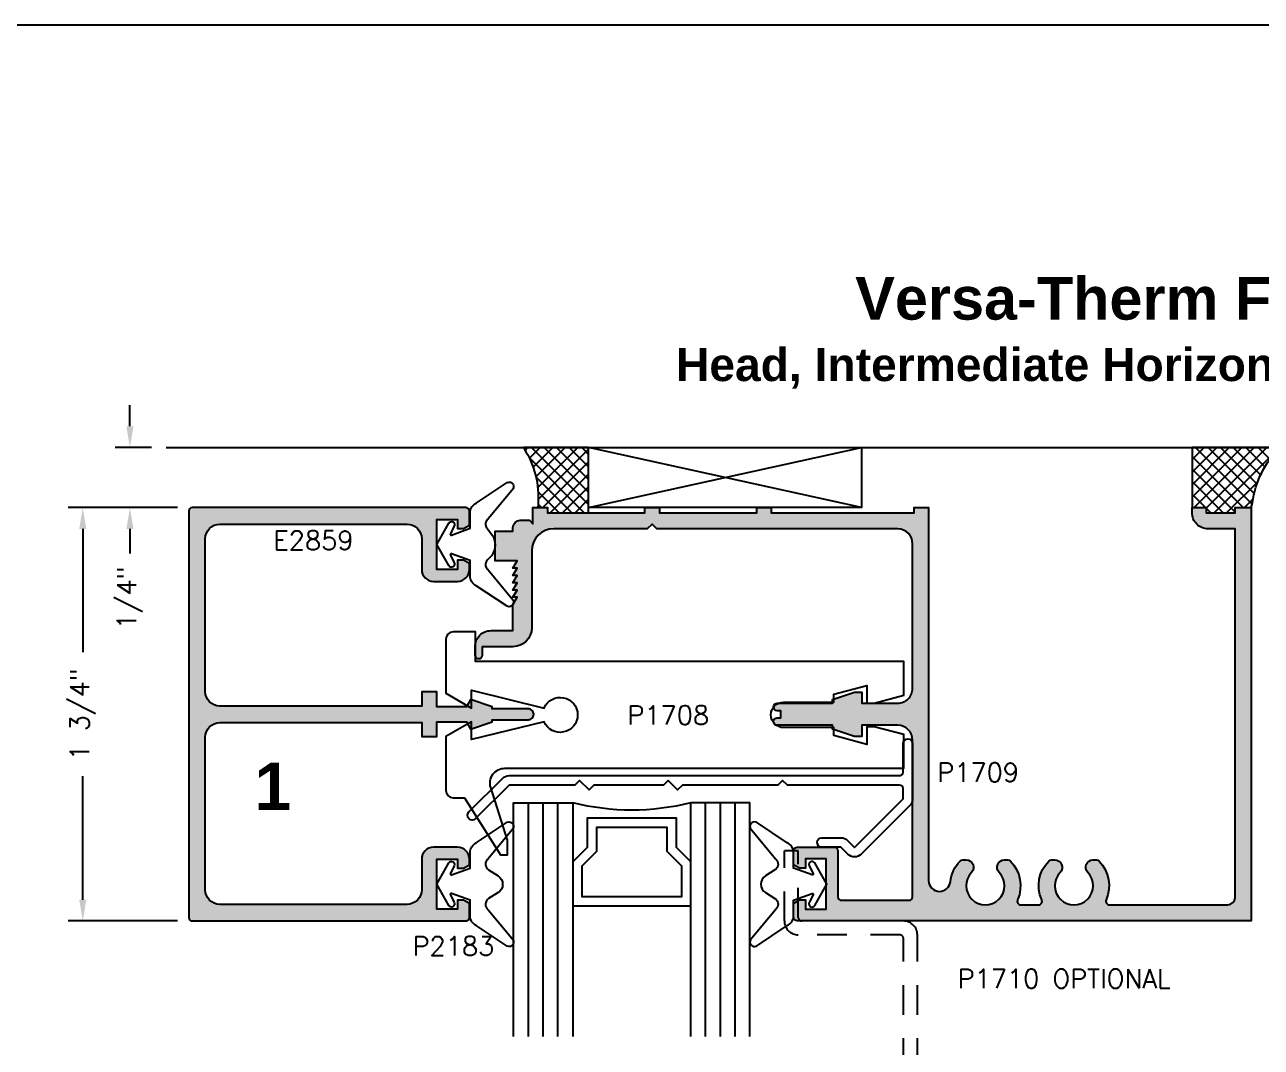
# Model space of a CAD drawing. Extents: x 0 to 139, y 0 to 39.
# Drawn here: x 87.98 to 93.21, y 34.96 to 39.29 of the extents above; entities that cross this region are included whole.
import ezdxf

# ---------------------------------------------------------------- set-up
doc = ezdxf.new("R2010")
doc.units = 0
doc.header["$MEASUREMENT"] = 0
doc.linetypes.add('HIDDEN2', pattern=[0.1875, 0.125, -0.0625])
doc.layers.get('DEFPOINTS').update_dxf_attribs({"linetype": 'CONTINUOUS'})
for name, color, linetype in [('R-ANNO-DIMS', 3, 'CONTINUOUS'), ('R-ANNO-TEXT', 6, 'CONTINUOUS'), ('R-DET1', 4, 'CONTINUOUS'), ('R-DET2', 2, 'CONTINUOUS'), ('R-DET3', 5, 'CONTINUOUS'), ('R-OTLN', 1, 'CONTINUOUS'), ('R-PAT1', 5, 'CONTINUOUS'), ('TITLE', 7, 'CONTINUOUS')]:
    doc.layers.add(name, color=color, linetype=linetype)
doc.styles.get("Standard").update_dxf_attribs({"font": 'simplex'})
doc.dimstyles.new('1X', dxfattribs={"dimtxt": 0.08, "dimasz": 0.09, "dimexe": 0.0625, "dimexo": 0.0625, "dimgap": 0.0625, "dimtad": 0, "dimdec": 5, "dimzin": 4, "dimtxsty": 'STANDARD', "dimcen": 0, "dimazin": 3, "dimtfac": 1, "dimtdec": 5, "dimtofl": 0, "dimtmove": 0, "dimatfit": 3, "dimtolj": 1, "dimtzin": 0})
pattern_1 = [(0, (86.21921684097485, 28.41000848400459), (0.009375, 0.01875), [0, -0.01875])]
pattern_2 = [(45, (86.21921684097485, 28.41000848400459), (-0.02651650429449553, 0.02651650429449553), []), (135, (86.21921684097485, 28.41000848400459), (-0.02651650429449553, -0.02651650429449553), [])]

# ---------------------------------------------------------------- blocks, each defined once
blk = doc.blocks.new('*D26')
at = {"layer": 'DEFPOINTS', "color": 0}
for p in [(88.68935694747607, 37.24225491067507), (88.2257766665251, 35.49225491067507), (88.6893569474761, 35.49225491067507)]:
    blk.add_point(p, dxfattribs=at)
at = {"layer": 'R-ANNO-DIMS', "color": 0}
for p, q in [((88.62685694747607, 37.24225491067507), (88.1632766665251, 37.24225491067507)), ((88.2257766665251, 37.15225491067507), (88.2257766665251, 36.62975491067508)), ((88.2257766665251, 35.58225491067508), (88.2257766665251, 36.10475491067507)), ((88.6268569474761, 35.49225491067507), (88.1632766665251, 35.49225491067507))]:
    blk.add_line(p, q, dxfattribs=at)
for points in [[(88.2107766665251, 37.15225491067507), (88.24077666652511, 37.15225491067507), (88.2257766665251, 37.24225491067507)], [(88.2107766665251, 35.58225491067508), (88.24077666652511, 35.58225491067508), (88.2257766665251, 35.49225491067507)]]:
    blk.add_solid(points, dxfattribs=at)
at = {"layer": 'R-ANNO-DIMS', "color": 0, "insert": (88.22577666652509, 36.36725491067509), "char_height": 0.08, "attachment_point": 5, "rotation": 90}
blk.add_mtext('\\A1;1 3/4"', dxfattribs=at)
blk = doc.blocks.new('*D27')
at = {"layer": 'DEFPOINTS', "color": 0}
for p in [(88.57896769305673, 37.49692573856552), (88.42536379675244, 37.24225491067507), (88.68935694747607, 37.24225491067507)]:
    blk.add_point(p, dxfattribs=at)
at = {"layer": 'R-ANNO-DIMS', "color": 0}
for p, q in [((88.42536379675244, 37.58692573856553), (88.42536379675244, 37.67692573856552)), ((88.51646769305673, 37.49692573856552), (88.36286379675244, 37.49692573856552)), ((88.62685694747607, 37.24225491067507), (88.36286379675244, 37.24225491067507)), ((88.42536379675244, 37.15225491067507), (88.42536379675244, 37.04846919638935))]:
    blk.add_line(p, q, dxfattribs=at)
for points in [[(88.41036379675243, 37.58692573856553), (88.44036379675244, 37.58692573856553), (88.42536379675244, 37.49692573856552)], [(88.41036379675243, 37.15225491067507), (88.44036379675244, 37.15225491067507), (88.42536379675244, 37.24225491067507)]]:
    blk.add_solid(points, dxfattribs=at)
at = {"layer": 'R-ANNO-DIMS', "color": 0, "insert": (88.42536379675242, 36.86025491067507), "char_height": 0.08, "attachment_point": 5, "rotation": 90}
blk.add_mtext('\\A1;1/4"', dxfattribs=at)

msp = doc.modelspace()

# ---------------------------------------------------------------- hatches: boundary and pattern name
at = {"layer": 'R-PAT1'}
h = msp.add_hatch(dxfattribs=at)
h.set_pattern_fill('ANSI37', color=256, scale=0.3, style=0)
h.set_pattern_definition(pattern_2)
edge = h.paths.add_edge_path()
edge.add_line((90.15156305042619, 37.24225491067507), (90.19330968561663, 37.24261703904912))
edge.add_line((90.19330968561663, 37.24261703904912), (90.19330968561663, 37.22061703904912))
edge.add_line((90.19330968561663, 37.22061703904912), (90.36696248733163, 37.22061703904912))
edge.add_line((90.36696248733163, 37.22061703904912), (90.36696248733163, 37.49692573856552))
edge.add_line((90.36696248733163, 37.49692573856552), (90.09137362303618, 37.49692573856552))
edge.add_line((90.09137362303618, 37.49692573856552), (90.10180799220974, 37.47907686588739))
edge.add_arc((89.77166804927097, 37.28607856814143), 0.3824143366251493, -6.580399539159885, 30.31036059011302, ccw=False)
h = msp.add_hatch(dxfattribs=at)
h.set_pattern_fill('ANSI37', color=256, scale=0.3, style=0)
h.set_pattern_definition(pattern_2)
edge = h.paths.add_edge_path()
edge.add_line((92.9213096856166, 37.24261703904912), (92.98130968561661, 37.24261703904912))
edge.add_line((92.98130968561661, 37.24261703904912), (92.98130968561661, 37.22061703904912))
edge.add_line((92.98130968561661, 37.22061703904912), (93.10330968561662, 37.22061703904912))
edge.add_line((93.10330968561662, 37.22061703904912), (93.10330968561662, 37.24261703904912))
edge.add_line((93.10330968561662, 37.24261703904912), (93.1713096856166, 37.24261703904912))
edge.add_line((93.1713096856166, 37.24261703904912), (93.17709501045825, 37.26332685830877))
edge.add_arc((93.5652019122977, 37.21402665230746), 0.3912256095492568, 133.6881652672155, 172.7606386484648, ccw=False)
edge.add_line((93.29496944836795, 37.49692573856552), (92.9213096856166, 37.49692573856552))
edge.add_line((92.9213096856166, 37.49692573856552), (92.9213096856166, 37.24261703904912))
h = msp.add_hatch(dxfattribs=at)
h.set_pattern_fill('DOTS', color=256, scale=0.3, style=0)
h.set_pattern_definition(pattern_1)
edge = h.paths.add_edge_path()
edge.add_arc((89.59838904864337, 35.62422280950776), 0.0619679071473464, -90.02968087146559, 0.02968087146717835, ccw=False)
edge.add_line((89.59835694747606, 35.56225491067508), (88.80635694747606, 35.56225491067508))
edge.add_arc((88.80649600997604, 35.62439397317507), 0.06213921810545463, 180.1282233866469, 269.87177661335147, ccw=False)
edge.add_line((88.74435694747605, 35.62425491067508), (88.74435694747605, 36.27025491067508))
edge.add_arc((88.80632484630875, 36.27028701184239), 0.06196790714735128, 89.9703191285389, 180.0296808714648, ccw=False)
edge.add_line((88.80635694747606, 36.33225491067508), (89.66035694747605, 36.33225491067508))
edge.add_line((89.66035694747605, 36.33225491067508), (89.66035694747605, 36.27275491067508))
edge.add_line((89.66035694747605, 36.27275491067508), (89.72435694747604, 36.27275491067508))
edge.add_line((89.72435694747607, 36.27275491067508), (89.72435694747607, 36.33525491067508))
edge.add_line((89.72435694747607, 36.33525491067508), (89.84935694747607, 36.33525491067508))
edge.add_line((89.84935694747607, 36.33525491067508), (89.86635694747606, 36.30425491067508))
edge.add_line((89.86635694747606, 36.30425491067508), (89.95835694747605, 36.33525491067508))
edge.add_line((89.95835694747605, 36.33525491067508), (89.95835694747605, 36.34425491067508))
edge.add_line((89.95835694747605, 36.34425491067508), (90.11135694747604, 36.34425491067508))
edge.add_arc((90.11148090580939, 36.36713095234174), 0.02287637751050876, 269.6895345826334, 360.3104654173677)
edge.add_arc((90.11148090580939, 36.36737886900841), 0.02287637751051362, 359.6895345826457, 450.3104654173554)
edge.add_line((90.11135694747607, 36.39025491067508), (89.95835694747608, 36.39025491067508))
edge.add_line((89.95835694747605, 36.39025491067508), (89.95835694747605, 36.39925491067508))
edge.add_line((89.95835694747605, 36.39925491067508), (89.86635694747606, 36.43025491067507))
edge.add_line((89.86635694747606, 36.43025491067507), (89.84935694747607, 36.39925491067508))
edge.add_line((89.84935694747607, 36.39925491067508), (89.72435694747607, 36.39925491067508))
edge.add_line((89.72435694747607, 36.39925491067508), (89.72435694747607, 36.46175491067508))
edge.add_line((89.72435694747607, 36.46175491067508), (89.66035694747607, 36.46175491067508))
edge.add_line((89.66035694747605, 36.46175491067508), (89.66035694747605, 36.40225491067508))
edge.add_line((89.66035694747605, 36.40225491067508), (88.80635694747606, 36.40225491067508))
edge.add_arc((88.80649600997604, 36.46439397317508), 0.06213921810545552, 180.1282233866477, 269.8717766133502, ccw=False)
edge.add_line((88.74435694747605, 36.46425491067508), (88.74435694747605, 37.11025491067508))
edge.add_arc((88.80632484630875, 37.11028701184239), 0.06196790714735261, 89.9703191285401, 180.0296808714631, ccw=False)
edge.add_line((88.80635694747606, 37.17225491067508), (89.59835694747606, 37.17225491067508))
edge.add_arc((89.59855888546055, 37.11045684865957), 0.0617983919517457, -0.18722517626241597, 90.18722517625952, ccw=False)
edge.add_line((89.66035694747605, 37.11025491067507), (89.66035694747605, 36.98025491067507))
edge.add_arc((89.7105467533013, 36.98044471650032), 0.05019016472404622, 180.2166778829074, 269.7833221170921)
edge.add_line((89.71035694747606, 36.93025491067507), (89.81235694747606, 36.93025491067507))
edge.add_arc((89.81233883153403, 36.98027302661711), 0.05001811922271378, 270.0207518207181, 359.9792481792809)
edge.add_line((89.86235694747604, 36.98025491067508), (89.86235694747604, 37.00525491067508))
edge.add_line((89.86235694747604, 37.00525491067508), (89.83735694747604, 37.01925491067507))
edge.add_line((89.83735694747607, 37.01925491067507), (89.81235694747606, 37.01925491067507))
edge.add_line((89.81235694747606, 37.01925491067507), (89.81235694747606, 36.98075491067507))
edge.add_line((89.81235694747606, 36.98075491067507), (89.72435694747607, 36.98075491067507))
edge.add_line((89.72435694747607, 36.98075491067507), (89.72435694747607, 37.19275491067508))
edge.add_line((89.72435694747607, 37.19275491067508), (89.81235694747606, 37.19275491067508))
edge.add_line((89.81235694747606, 37.19275491067508), (89.81235694747606, 37.15425491067508))
edge.add_line((89.81235694747606, 37.15425491067508), (89.83735694747607, 37.15425491067508))
edge.add_line((89.83735694747607, 37.15425491067508), (89.86235694747607, 37.16825491067507))
edge.add_line((89.86235694747604, 37.16825491067507), (89.86235694747604, 37.22725491067507))
edge.add_arc((89.8473343668309, 37.22723233002991), 0.01502259761578913, 0.08612200012407849, 89.9138779998861)
edge.add_line((89.84735694747606, 37.24225491067507), (88.68935694747607, 37.24225491067507))
edge.add_arc((88.68937952812122, 37.22723233002991), 0.01502259761578824, 90.08612200011054, 179.9138779998827)
edge.add_line((88.67435694747606, 37.22725491067508), (88.67435694747606, 36.36725491067508))
edge.add_line((88.67435694747606, 36.36725491067508), (88.67435694747606, 35.50725491067508))
edge.add_arc((88.68937952812122, 35.50727749132024), 0.0150225976157869, 180.0861220001105, 269.9138779998945)
edge.add_line((88.68935694747607, 35.49225491067508), (89.84735694747606, 35.49225491067508))
edge.add_arc((89.8473343668309, 35.50727749132024), 0.01502259761578646, 270.0861220001055, 359.9138779998895)
edge.add_line((89.86235694747604, 35.50725491067507), (89.86235694747604, 35.56625491067507))
edge.add_line((89.86235694747604, 35.56625491067508), (89.83735694747604, 35.58025491067508))
edge.add_line((89.83735694747607, 35.58025491067508), (89.81235694747606, 35.58025491067508))
edge.add_line((89.81235694747606, 35.58025491067508), (89.81235694747606, 35.54175491067508))
edge.add_line((89.81235694747606, 35.54175491067508), (89.72435694747607, 35.54175491067508))
edge.add_line((89.72435694747607, 35.54175491067508), (89.72435694747607, 35.75375491067508))
edge.add_line((89.72435694747607, 35.75375491067508), (89.81235694747606, 35.75375491067508))
edge.add_line((89.81235694747606, 35.75375491067508), (89.81235694747606, 35.71525491067508))
edge.add_line((89.81235694747606, 35.71525491067508), (89.83735694747607, 35.71525491067508))
edge.add_line((89.83735694747607, 35.71525491067508), (89.86235694747607, 35.72925491067508))
edge.add_line((89.86235694747604, 35.72925491067508), (89.86235694747604, 35.75425491067508))
edge.add_arc((89.81250887055297, 35.754406833752), 0.04984830843218571, 359.8253789372674, 450.1746210627319)
edge.add_line((89.81235694747606, 35.80425491067508), (89.71035694747606, 35.80425491067508))
edge.add_arc((89.71037506341808, 35.75423679473305), 0.05001811922271378, 90.02075182071964, 179.9792481792809)
edge.add_line((89.66035694747605, 35.75425491067507), (89.66035694747605, 35.62425491067508))
h = msp.add_hatch(dxfattribs=at)
h.set_pattern_fill('DOTS', color=256, scale=0.3, style=0)
h.set_pattern_definition(pattern_1)
edge = h.paths.add_edge_path()
edge.add_line((90.0463096856166, 36.83161703904912), (90.0642096856166, 36.86261703904912))
edge.add_line((90.0642096856166, 36.86261703904911), (90.0463096856166, 36.86261703904911))
edge.add_line((90.0463096856166, 36.86261703904911), (90.0642096856166, 36.89361703904911))
edge.add_line((90.0642096856166, 36.89361703904912), (90.0463096856166, 36.89361703904912))
edge.add_line((90.0463096856166, 36.89361703904912), (90.0642096856166, 36.92461703904912))
edge.add_line((90.0642096856166, 36.92461703904912), (90.0463096856166, 36.92461703904912))
edge.add_line((90.0463096856166, 36.92461703904912), (90.0642096856166, 36.95561703904912))
edge.add_line((90.0642096856166, 36.95561703904912), (90.0463096856166, 36.95561703904912))
edge.add_line((90.0463096856166, 36.95561703904912), (90.0642096856166, 36.98661703904911))
edge.add_line((90.0642096856166, 36.98661703904911), (90.0463096856166, 36.98661703904911))
edge.add_line((90.0463096856166, 36.98661703904911), (90.0642096856166, 37.01761703904911))
edge.add_line((90.0642096856166, 37.01761703904911), (89.97130968561659, 37.01761703904911))
edge.add_line((89.97130968561662, 37.01761703904911), (89.97130968561662, 37.14261703904911))
edge.add_line((89.97130968561662, 37.14261703904911), (90.0463096856166, 37.14261703904911))
edge.add_line((90.0463096856166, 37.14261703904911), (90.0463096856166, 37.15761703904911))
edge.add_arc((90.07737921686662, 37.15754750779912), 0.03106960905272865, 90.12822338665097, 179.8717766133523, ccw=False)
edge.add_line((90.07730968561661, 37.18861703904912), (90.11630968561663, 37.18861703904912))
edge.add_line((90.11630968561663, 37.18861703904912), (90.13130968561661, 37.17361703904912))
edge.add_line((90.13130968561661, 37.17361703904912), (90.13130968561661, 37.24261703904912))
edge.add_line((90.13130968561661, 37.24261703904912), (90.19330968561663, 37.24261703904912))
edge.add_line((90.19330968561663, 37.24261703904912), (90.19330968561663, 37.22061703904912))
edge.add_line((90.19330968561663, 37.22061703904912), (90.60430968561663, 37.22061703904912))
edge.add_line((90.60430968561663, 37.22061703904912), (90.60430968561663, 37.24261703904912))
edge.add_line((90.60430968561663, 37.24261703904912), (90.66630968561664, 37.24261703904912))
edge.add_line((90.66630968561661, 37.24261703904912), (90.66630968561661, 37.22061703904912))
edge.add_line((90.66630968561661, 37.22061703904912), (91.07830968561662, 37.22061703904912))
edge.add_line((91.07830968561662, 37.22061703904912), (91.07830968561662, 37.24261703904912))
edge.add_line((91.07830968561662, 37.24261703904912), (91.14030968561663, 37.24261703904912))
edge.add_line((91.14030968561663, 37.24261703904912), (91.14030968561663, 37.22061703904912))
edge.add_line((91.14030968561663, 37.22061703904912), (91.74430968561661, 37.22061703904912))
edge.add_line((91.74430968561661, 37.22061703904912), (91.74430968561661, 37.24261703904912))
edge.add_line((91.74430968561661, 37.24261703904912), (91.80630968561663, 37.24261703904912))
edge.add_line((91.80630968561663, 37.24261703904912), (91.80630968561663, 35.66361703904911))
edge.add_arc((91.85240179087977, 35.66370914431228), 0.04609219728944952, 180.1144932694122, 269.8855067305878)
edge.add_line((91.85230968561662, 35.61761703904912), (91.85250968561662, 35.61761703904912))
edge.add_arc((91.85259819955367, 35.66351213495785), 0.0458951812632715, 269.8894986788109, 353.6261176206622)
edge.add_arc((92.04601593262295, 35.64165955045658), 0.1487531514893863, 135.3945852649089, 173.5317279559349, ccw=False)
edge.add_arc((91.95095402950803, 35.73530271024067), 0.01531500904381451, 90.54002045963853, 135.0794017481208, ccw=False)
edge.add_line((91.95080968561662, 35.75061703904912), (91.96530968561662, 35.75061703904912))
edge.add_arc((91.96525539216178, 35.71935897472522), 0.03125811147615554, -43.8173917200686, 89.90048063574619, ccw=False)
edge.add_arc((92.04625968561662, 35.64162655764868), 0.081009534029847, 136.1801184852706, 403.8198815147294)
edge.add_arc((92.12726397907146, 35.71935897472522), 0.03125811147615692, 90.09951936425051, 223.817391720064, ccw=False)
edge.add_line((92.12720968561662, 35.75061703904912), (92.14180968561662, 35.75061703904912))
edge.add_arc((92.14166534172521, 35.73530271024067), 0.01531500904381601, 44.920598251883916, 89.45997954036159, ccw=False)
edge.add_arc((92.0460067003139, 35.64154235724886), 0.1492606778492522, -23.670792283363483, 44.47658802367238, ccw=False)
edge.add_arc((92.19647701170614, 35.57562977083133), 0.01501288274672983, 156.4962744767462, 269.7430530980741)
edge.add_line((92.19640968561662, 35.56061703904912), (92.27110968561662, 35.56061703904912))
edge.add_arc((92.27114250360678, 35.57562975865558), 0.01501275547668737, 269.8747509190625, 383.5039874318319)
edge.add_arc((92.42105117059667, 35.64164544119868), 0.1487881480401031, 135.4002458299396, 203.7939584297491, ccw=False)
edge.add_arc((92.32595402950803, 35.73530271024067), 0.01531500904381451, 90.54002045963853, 135.0794017481208, ccw=False)
edge.add_line((92.32580968561662, 35.75061703904912), (92.34040968561662, 35.75061703904912))
edge.add_arc((92.34025506700605, 35.71935903419323), 0.03125838726622511, -43.817057722351024, 89.71658710763683, ccw=False)
edge.add_arc((92.42125968561662, 35.64162655764868), 0.081009534029847, 136.1801184852706, 403.8198815147294)
edge.add_arc((92.50226397907146, 35.71935897472522), 0.03125811147615692, 90.09951936425051, 223.817391720064, ccw=False)
edge.add_line((92.50220968561662, 35.75061703904912), (92.51680968561662, 35.75061703904912))
edge.add_arc((92.51666534172521, 35.73530271024067), 0.01531500904381066, 44.92059825187448, 89.45997954036812, ccw=False)
edge.add_arc((92.4210067003139, 35.64154235724886), 0.1492606778492535, -23.670792283362005, 44.47658802367391, ccw=False)
edge.add_arc((92.57147701170614, 35.57562977083133), 0.01501288274672809, 156.4962744767359, 269.7430530980706)
edge.add_line((92.57140968561662, 35.56061703904912), (93.07230968561662, 35.56061703904912))
edge.add_arc((93.07224015436661, 35.59168657029912), 0.03106960905273043, 270.1282233866543, 359.871776613349)
edge.add_line((93.10330968561662, 35.59161703904912), (93.10330968561662, 37.15261703904912))
edge.add_line((93.10330968561662, 37.15261703904912), (92.98930968561662, 37.15261703904912))
edge.add_arc((92.98925259341804, 37.22055994685054), 0.06794293178860435, 179.9518545591017, 270.0481454408968, ccw=False)
edge.add_line((92.9213096856166, 37.22061703904912), (92.9213096856166, 37.24261703904912))
edge.add_line((92.9213096856166, 37.24261703904912), (92.98130968561661, 37.24261703904912))
edge.add_line((92.98130968561661, 37.24261703904912), (92.98130968561661, 37.22061703904912))
edge.add_line((92.98130968561661, 37.22061703904912), (93.1033096856166, 37.22061703904912))
edge.add_line((93.10330968561662, 37.22061703904912), (93.10330968561662, 37.24261703904912))
edge.add_line((93.10330968561662, 37.24261703904912), (93.17130968561663, 37.24261703904912))
edge.add_line((93.1713096856166, 37.24261703904912), (93.1713096856166, 35.49261703904912))
edge.add_line((93.1713096856166, 35.49261703904912), (91.24930968561661, 35.49261703904912))
edge.add_arc((91.24933226626176, 35.50763961969427), 0.01502259761578824, 180.0861220001173, 269.91387799988945, ccw=False)
edge.add_line((91.23430968561662, 35.50761703904912), (91.23430968561662, 35.56661703904912))
edge.add_line((91.23430968561662, 35.56661703904912), (91.25930968561663, 35.58111703904912))
edge.add_line((91.2593096856166, 35.58111703904912), (91.2843096856166, 35.58111703904912))
edge.add_line((91.2843096856166, 35.58111703904912), (91.2843096856166, 35.54261703904912))
edge.add_line((91.2843096856166, 35.54261703904912), (91.3723096856166, 35.54261703904912))
edge.add_line((91.3723096856166, 35.54261703904912), (91.3723096856166, 35.75461703904912))
edge.add_line((91.3723096856166, 35.75461703904912), (91.2843096856166, 35.75461703904912))
edge.add_line((91.2843096856166, 35.75461703904912), (91.2843096856166, 35.71611703904912))
edge.add_line((91.2843096856166, 35.71611703904912), (91.2593096856166, 35.71611703904912))
edge.add_line((91.2593096856166, 35.71611703904912), (91.2343096856166, 35.73051703904912))
edge.add_line((91.23430968561662, 35.73051703904912), (91.23430968561662, 35.78961703904912))
edge.add_arc((91.24933226626179, 35.78959445840395), 0.01502259761579001, 90.08612200011731, 179.9138779998827, ccw=False)
edge.add_line((91.24930968561661, 35.80461703904912), (91.40730968561662, 35.80461703904912))
edge.add_arc((91.40728710497145, 35.78959445840395), 0.01502259761578824, 0.08612200011049254, 89.91387799987592, ccw=False)
edge.add_line((91.42230968561661, 35.78961703904912), (91.42230968561661, 35.59461703904912))
edge.add_arc((91.43733226626178, 35.59463961969428), 0.01502259761578912, 180.0861220001173, 269.9138779998861)
edge.add_line((91.4373096856166, 35.57961703904912), (91.7233096856166, 35.57961703904912))
edge.add_arc((91.72328710497145, 35.59463961969428), 0.01502259761578912, 270.0861220001139, 359.9138779998793)
edge.add_line((91.73830968561661, 35.59461703904911), (91.73830968561661, 36.25761703904911))
edge.add_arc((91.67514622407815, 36.25745357751065), 0.06316367305022273, 0.1482761572978673, 89.85172384270456)
edge.add_line((91.6753096856166, 36.32061703904912), (91.5238096856166, 36.32061703904912))
edge.add_line((91.5238096856166, 36.32061703904912), (91.5238096856166, 36.27361703904911))
edge.add_line((91.5238096856166, 36.27361703904911), (91.49280968561659, 36.27361703904911))
edge.add_line((91.49280968561662, 36.27361703904911), (91.39880968561663, 36.30461703904911))
edge.add_line((91.3988096856166, 36.30461703904912), (91.3988096856166, 36.32061703904912))
edge.add_line((91.3988096856166, 36.32061703904912), (91.1653096856166, 36.32061703904912))
edge.add_arc((91.16535665531357, 36.33666400874608), 0.01604703843729232, 180.1677050413171, 269.8322949586892, ccw=False)
edge.add_arc((91.16535665531357, 36.33657006935215), 0.01604703843729233, 90.1677050413108, 179.8322949586829, ccw=False)
edge.add_line((91.1653096856166, 36.35261703904911), (91.18030968561659, 36.35261703904911))
edge.add_line((91.18030968561662, 36.35261703904911), (91.18030968561662, 36.38261703904912))
edge.add_line((91.18030968561662, 36.38261703904912), (91.1653096856166, 36.38261703904912))
edge.add_arc((91.16535665531357, 36.39866400874609), 0.0160470384372941, 180.1677050413235, 269.83229495868295, ccw=False)
edge.add_arc((91.16535665531357, 36.39857006935215), 0.01604703843729233, 90.1677050413108, 179.8322949586829, ccw=False)
edge.add_line((91.1653096856166, 36.41461703904912), (91.3988096856166, 36.41461703904912))
edge.add_line((91.3988096856166, 36.41461703904912), (91.3988096856166, 36.43061703904912))
edge.add_line((91.3988096856166, 36.43061703904912), (91.49280968561659, 36.46161703904912))
edge.add_line((91.49280968561662, 36.46161703904912), (91.52380968561663, 36.46161703904912))
edge.add_line((91.5238096856166, 36.46161703904912), (91.5238096856166, 36.41461703904912))
edge.add_line((91.5238096856166, 36.41461703904912), (91.6753096856166, 36.41461703904912))
edge.add_arc((91.67531754002273, 36.47760918464299), 0.06299214608354836, 269.9928558661512, 360.007144133848)
edge.add_line((91.73830968561661, 36.47761703904911), (91.73830968561661, 37.08961703904912))
edge.add_arc((91.67514622407815, 37.08945357751065), 0.06316367305022362, 0.1482761572978652, 89.85172384270376)
edge.add_line((91.6753096856166, 37.15261703904912), (90.65530968561659, 37.15261703904912))
edge.add_line((90.65530968561661, 37.15261703904912), (90.6353096856166, 37.17261703904911))
edge.add_line((90.6353096856166, 37.17261703904911), (90.6153096856166, 37.15261703904912))
edge.add_line((90.61530968561662, 37.15261703904912), (90.21930968561664, 37.15261703904912))
edge.add_arc((90.21934695834388, 37.05957976632185), 0.09303728019340111, 90.02295391714377, 179.9770460828557)
edge.add_line((90.12630968561662, 37.05961703904912), (90.12630968561662, 36.73361703904911))
edge.add_arc((90.04624639256527, 36.73368033210048), 0.08006331806912637, 270.04529446418957, 359.954705535812, ccw=False)
edge.add_line((90.0463096856166, 36.65361703904912), (89.91630968561661, 36.65361703904912))
edge.add_line((89.91630968561661, 36.65361703904912), (89.91630968561661, 36.61661703904912))
edge.add_arc((89.90130968561662, 36.61661703904912), 0.01500000000000057, 180.0000000000068, 359.99999999999324, ccw=False)
edge.add_line((89.88630968561661, 36.61661703904912), (89.88630968561661, 36.65361703904912))
edge.add_arc((89.95425259341802, 36.6536741312477), 0.06794293178860435, 89.9518545591032, 180.0481454408983, ccw=False)
edge.add_line((89.95430968561662, 36.72161703904911), (90.04630968561663, 36.72161703904911))
edge.add_line((90.0463096856166, 36.72161703904911), (90.0463096856166, 36.83161703904911))

# ---------------------------------------------------------------- linework, layer by layer
at = {"layer": 'R-DET1'}
msp.add_lwpolyline([(89.66035694747605, 35.62425491067508, -0.4145170492628052), (89.59835694747606, 35.56225491067508), (88.80635694747606, 35.56225491067508, -0.4129032258064782), (88.74435694747605, 35.62425491067508), (88.74435694747605, 36.27025491067508, -0.4145170492627693), (88.80635694747606, 36.33225491067508), (89.66035694747605, 36.33225491067508), (89.66035694747605, 36.27275491067508), (89.72435694747607, 36.27275491067508), (89.72435694747607, 36.33525491067508), (89.84935694747607, 36.33525491067508), (89.86635694747606, 36.30425491067508), (89.95835694747605, 36.33525491067508), (89.95835694747605, 36.34425491067508), (90.11135694747607, 36.34425491067508, 0.4173913043479035), (90.13435694747606, 36.36725491067508, 0.417391304347783), (90.11135694747607, 36.39025491067508), (89.95835694747605, 36.39025491067508), (89.95835694747605, 36.39925491067508), (89.86635694747606, 36.43025491067507), (89.84935694747607, 36.39925491067508), (89.72435694747607, 36.39925491067508), (89.72435694747607, 36.46175491067508), (89.66035694747605, 36.46175491067508), (89.66035694747605, 36.40225491067508), (88.80635694747606, 36.40225491067508, -0.4129032258064687), (88.74435694747605, 36.46425491067508), (88.74435694747605, 37.11025491067507, -0.4145170492627578), (88.80635694747606, 37.17225491067508), (89.59835694747606, 37.17225491067508, -0.4161290322580693), (89.66035694747605, 37.11025491067507), (89.66035694747605, 36.98025491067508, 0.4120000000000074), (89.71035694747606, 36.93025491067507), (89.81235694747606, 36.93025491067507, 0.4140014137019815), (89.86235694747604, 36.98025491067508), (89.86235694747604, 37.00525491067508), (89.83735694747607, 37.01925491067507), (89.81235694747606, 37.01925491067507), (89.81235694747606, 36.98075491067507), (89.72435694747607, 36.98075491067507), (89.72435694747607, 37.19275491067508), (89.81235694747606, 37.19275491067508), (89.81235694747606, 37.15425491067508), (89.83735694747607, 37.15425491067508), (89.86235694747604, 37.16825491067507), (89.86235694747604, 37.22725491067508, 0.4133333333333261), (89.84735694747606, 37.24225491067507), (88.68935694747607, 37.24225491067507, 0.4133333333333564), (88.67435694747606, 37.22725491067508), (88.67435694747606, 36.36725491067508), (88.67435694747606, 35.50725491067507, 0.4133333333333996), (88.68935694747607, 35.49225491067508), (89.84735694747606, 35.49225491067508, 0.4133333333334039), (89.86235694747604, 35.50725491067507), (89.86235694747604, 35.56625491067508), (89.83735694747607, 35.58025491067508), (89.81235694747606, 35.58025491067508), (89.81235694747606, 35.54175491067508), (89.72435694747607, 35.54175491067508), (89.72435694747607, 35.75375491067508), (89.81235694747606, 35.75375491067508), (89.81235694747606, 35.71525491067508), (89.83735694747607, 35.71525491067508), (89.86235694747604, 35.72925491067508), (89.86235694747604, 35.75425491067507, 0.4160000000000056), (89.81235694747606, 35.80425491067508), (89.71035694747606, 35.80425491067508, 0.4140014137019685), (89.66035694747605, 35.75425491067507), (89.66035694747605, 35.62425491067508)], format="xyb", close=True, dxfattribs=at)
at = {"layer": 'R-DET2'}
for points in [[(89.95674076447393, 37.04005120264221), (89.9436667736032, 37.02597642306018, 0.5243426933461728), (89.94176206582189, 36.97857749923411), (90.04193611977247, 36.85793523382392, -0.8969301051134209), (90.02212603603, 36.82462565052987), (89.89164902418291, 36.9115826037063, -0.2937431915424134), (89.86532510772047, 36.95252407294836), (89.86532510772047, 37.018770170598), (89.78602291067203, 37.04724172824101, 0.8013518808126918), (89.78254765354406, 37.04175193781337), (89.79836322625665, 37.00878667482269, -0.9670674050987308), (89.7752280273612, 36.99671842188955), (89.72435694747607, 37.08675491067508), (89.7752280273612, 37.1767913994606, -0.9670674050987308), (89.79836322625665, 37.16472314652746), (89.78254765354406, 37.13175788353679, 0.8013518808126918), (89.78602291067203, 37.12626809310914), (89.86532510772047, 37.15473965075216), (89.86532510772047, 37.22098574840181, -0.2937431915424192), (89.89164902418291, 37.26192721764387), (90.02212603603003, 37.34888417082029, -0.8969301051134209), (90.04193611977247, 37.31557458752625), (89.94176206582189, 37.19493232211605, 0.5243426933461728), (89.9436667736032, 37.14753339828998), (89.95789039171486, 37.12879850697197, -0.3063447957270361)], [(89.98357238915203, 35.61226120600196), (89.9436667736032, 35.58697642306018, 0.5243426933461728), (89.94176206582189, 35.53957749923411), (90.04193611977247, 35.41893523382392, -0.8969301051134209), (90.02212603603, 35.38562565052987), (89.89164902418291, 35.4725826037063, -0.2937431915424134), (89.86532510772047, 35.51352407294836), (89.86532510772047, 35.579770170598), (89.78602291067203, 35.60824172824101, 0.8013518808126918), (89.78254765354406, 35.60275193781337), (89.79836322625665, 35.56978667482269, -0.9670674050987308), (89.7752280273612, 35.55771842188955), (89.72435694747607, 35.64775491067508), (89.7752280273612, 35.7377913994606, -0.9670674050987308), (89.79836322625665, 35.72572314652746), (89.78254765354406, 35.69275788353679, 0.8013518808126918), (89.78602291067203, 35.68726809310914), (89.86532510772047, 35.71573965075216), (89.86532510772047, 35.78198574840181, -0.2937431915424192), (89.89164902418291, 35.82292721764387), (90.02212603603003, 35.90988417082029, -0.8969301051134209), (90.04193611977247, 35.87657458752625), (89.94176206582189, 35.75593232211605, 0.5243426933461728), (89.9436667736032, 35.70853339828998), (89.98357238915203, 35.68324861534819, -0.5502212829186363)], [(91.11584402978032, 35.61226120600196), (91.15574964532915, 35.58697642306018, -0.5243426933461728), (91.15765435311046, 35.53957749923411), (91.05748029915988, 35.41893523382392, 0.8969301051134209), (91.07729038290235, 35.38562565052987), (91.20776739474944, 35.4725826037063, 0.2937431915424134), (91.23409131121188, 35.51352407294836), (91.23409131121188, 35.579770170598), (91.31339350826032, 35.60824172824101, -0.8013518808126918), (91.31686876538829, 35.60275193781337), (91.3010531926757, 35.56978667482269, 0.9670674050987308), (91.32418839157116, 35.55771842188955), (91.37505947145628, 35.64775491067508), (91.32418839157116, 35.7377913994606, 0.9670674050987308), (91.3010531926757, 35.72572314652746), (91.31686876538829, 35.69275788353679, -0.8013518808126918), (91.31339350826032, 35.68726809310914), (91.23409131121188, 35.71573965075216), (91.23409131121188, 35.78198574840181, 0.2937431915424192), (91.20776739474944, 35.82292721764387), (91.07729038290232, 35.90988417082029, 0.8969301051134209), (91.05748029915988, 35.87657458752625), (91.15765435311046, 35.75593232211605, -0.5243426933461728), (91.15574964532915, 35.70853339828998), (91.11584402978032, 35.68324861534819, 0.5502212829186363)]]:
    msp.add_lwpolyline(points, format="xyb", close=True, dxfattribs=at)
at = {"layer": 'R-DET2', "color": 2}
for points in [[(90.0496939896991, 35.00312761036594), (90.04969398969904, 35.99233787454873), (90.29969398969904, 35.99233787454873), (90.2996939896991, 35.00312761036594)], [(90.1121939896991, 35.00312761036594), (90.11219398969904, 35.99233787454873)], [(90.1746939896991, 35.00312761036594), (90.17469398969904, 35.99233787454873)], [(90.2371939896991, 35.00312761036594), (90.23719398969904, 35.99233787454873)], [(91.0496939896991, 35.00312761036594), (91.04969398969904, 35.99233787454873), (90.79969398969904, 35.99233787454873)], [(90.8621939896991, 35.00312761036594), (90.86219398969904, 35.99233787454873)], [(90.9246939896991, 35.00312761036594), (90.92469398969904, 35.99233787454873)], [(90.9871939896991, 35.00312761036594), (90.98719398969904, 35.99233787454873)], [(90.29969398969904, 35.74233787454873), (90.36169398969905, 35.80433787454873), (90.36169398969905, 35.92933787454873), (90.73769398969903, 35.92933787454873), (90.73769398969903, 35.80433787454873), (90.79969398969904, 35.74233787454873)], [(90.79969398969904, 35.55433787454873), (90.29969398969904, 35.55433787454873)]]:
    msp.add_lwpolyline(points, dxfattribs=at)
msp.add_lwpolyline([(90.7996939896991, 35.00312761036594), (90.79969398969904, 35.9923378745488, -0.1233101835078811), (90.29969398969904, 35.9923378745488)], format="xyb", dxfattribs=at)
msp.add_lwpolyline([(90.33969398969906, 35.72576933205383), (90.40169398969904, 35.78776933205383), (90.40169398969904, 35.88933787454873), (90.69769398969903, 35.88933787454873), (90.69769398969903, 35.78776933205383), (90.75969398969904, 35.72576933205383), (90.75969398969904, 35.59433787454873), (90.33969398969906, 35.59433787454873)], close=True, dxfattribs=at)
at = {"layer": 'R-DET3', "linetype": 'HIDDEN2'}
for p, q in [((91.19556305042617, 35.49225491067507), (91.19556305042617, 35.78925491067507)), ((91.25456305042617, 35.78925491067507), (91.19556305042617, 35.78925491067507)), ((91.25456305042617, 35.50725491067507), (91.25456305042617, 35.78925491067507)), ((91.69956305042616, 35.49225491067507), (91.26956305042616, 35.49225491067507)), ((91.68456305042615, 35.43325491067507), (91.25456305042617, 35.43325491067507)), ((91.69956305042616, 34.87025491067507), (91.69956305042616, 35.41825491067507)), ((91.75856305042616, 34.87025491067507), (91.75856305042616, 35.43325491067507))]:
    msp.add_line(p, q, dxfattribs=at)
at = {"layer": 'R-DET3'}
for points in [[(88.57896769305673, 37.49692573856552), (93.58795065750168, 37.49692573856552)], [(90.36696248733163, 37.24225491067507), (91.521397743783, 37.49692573856552)], [(91.521397743783, 37.24225491067507), (90.36696248733163, 37.49692573856552)]]:
    msp.add_lwpolyline(points, dxfattribs=at)
msp.add_lwpolyline([(90.36696248733163, 37.24225491067507), (90.36696248733163, 37.49692573856552), (91.521397743783, 37.49692573856552), (91.521397743783, 37.24225491067507)], close=True, dxfattribs=at)
msp.add_lwpolyline([(89.7935111996275, 36.71591010853268, 0.4142135623730949), (89.7625111996306, 36.68491010853578), (89.7625111996306, 36.45684128790026), (89.87151119961972, 36.39391010856488), (89.87151119961972, 36.46991010855729), (90.17843036528156, 36.39391010856488, -4.89933911405033), (90.17843036528156, 36.33591010857068), (89.87151119961972, 36.25991010857828), (89.87151119961972, 36.33591010857068), (89.7625111996306, 36.27297892923531), (89.76251119963062, 36.04491010859978, 0.4142135623731005), (89.7935111996275, 36.01391010860288), (89.84118967373719, 36.01391010860289), (89.99351119960751, 35.77191010862708), (90.0235111996045, 35.77191010862708), (90.0235111996045, 35.83391010862088), (89.95272386639336, 36.05684403681821, -0.5074167405912553), (90.01276955654798, 36.13891010859038), (91.7005111994368, 36.13891010859038), (91.7005111994368, 36.28141645952224), (91.57551119944931, 36.31491010857278), (91.5445111994524, 36.31491010857278), (91.5445111994524, 36.23991010858028), (91.4045111994664, 36.27742299551689), (91.4045111994664, 36.31091010857318), (91.19251119948761, 36.31091010857318, -0.9999999999999999), (91.19251119948761, 36.41891010856238), (91.4045111994664, 36.41891010856238), (91.4045111994664, 36.45239722161867), (91.5445111994524, 36.48991010855528), (91.5445111994524, 36.41491010856278), (91.57551119944931, 36.41491010856278), (91.7005111994368, 36.44840375761332), (91.7005111994368, 36.59091010854518), (89.88751119961812, 36.59091010854518), (89.88751119961812, 36.71591010853268)], format="xyb", close=True, dxfattribs=at)
at = {"layer": 'R-DET3', "linetype": 'CONTINUOUS'}
msp.add_lwpolyline([(91.46301287829915, 35.83290219904912), (91.49236887829916, 35.80354649904912), (91.69831087829915, 36.00948978904912), (91.69831087829915, 36.05263089904912, 0.414213562373095), (91.68331087829917, 36.06763089904912), (91.20831087829914, 36.06763289904912), (91.18830987829917, 36.08763319904912), (91.16830987829916, 36.06763309904912), (90.76373047829917, 36.06763479904912), (90.74372997829916, 36.04763439904912), (90.70372907829916, 36.08763529904912), (90.68372867829915, 36.06763479904912), (90.38873237829917, 36.06763579904912), (90.36873097829915, 36.04763339904912), (90.32872907829916, 36.08763529904912), (90.30872857829915, 36.06763479904912), (90.03029877829916, 36.06763759904912), (89.88814587187544, 35.9254845126254, -0.9999997728874916), (89.85986155829916, 35.95376879904912), (90.00200430705134, 36.09591147029693, -0.1989110679223151), (90.03028837829915, 36.10762719904912), (91.68330987829917, 36.10763319904912, 0.414213562373095), (91.69830987829916, 36.12263319904912), (91.69830887829916, 36.24363729904912, -0.9999999999999999), (91.73831087829915, 36.24363729904912), (91.73830968561661, 36.00949053904912, -0.1989136078406167), (91.72659387829917, 35.98120626904912), (91.52065337828942, 35.7752617990447, -0.4142166689238108), (91.46408487829915, 35.77526129904912), (91.43472887829917, 35.80461649904912), (91.35371787829915, 35.80461703904912, -0.9999999999999999), (91.35371787829915, 35.84461695904912), (91.43472387828028, 35.84461761011259, -0.1989416380327947)], format="xyb", close=True, dxfattribs=at)
at = {"layer": 'R-DET3', "linetype": 'HIDDEN2'}
for centre, radius, start, end in [((91.25456305042617, 35.49225491067507), 0.059, 180, 270), ((91.26956305042616, 35.50725491067507), 0.015, 180, 270), ((91.69956305042616, 35.43325491067507), 0.059, 0, 90), ((91.68456305042615, 35.41825491067507), 0.015, 0, 90)]:
    msp.add_arc(centre, radius, start, end, dxfattribs=at)
at = {"layer": 'R-OTLN'}
msp.add_lwpolyline([(90.0463096856166, 36.83161703904912), (90.0642096856166, 36.86261703904911), (90.0463096856166, 36.86261703904911), (90.0642096856166, 36.89361703904912), (90.0463096856166, 36.89361703904912), (90.0463096856166, 36.89361703904912), (90.0642096856166, 36.92461703904912), (90.0463096856166, 36.92461703904912), (90.0642096856166, 36.95561703904912), (90.0463096856166, 36.95561703904912), (90.0463096856166, 36.95561703904912), (90.0463096856166, 36.95561703904912), (90.0642096856166, 36.98661703904911), (90.0463096856166, 36.98661703904911), (90.0463096856166, 36.98661703904911), (90.0463096856166, 36.98661703904911), (90.0463096856166, 36.98661703904911), (90.0642096856166, 37.01761703904911), (89.97130968561662, 37.01761703904911), (89.97130968561662, 37.14261703904911), (90.0463096856166, 37.14261703904911), (90.0463096856166, 37.15761703904911), (90.0463096856166, 37.15761703904911), (90.0463096856166, 37.15761703904911, -0.4129032258064582), (90.07730968561661, 37.18861703904912), (90.11630968561663, 37.18861703904912), (90.13130968561661, 37.17361703904912), (90.13130968561661, 37.24261703904912), (90.19330968561663, 37.24261703904912), (90.19330968561663, 37.22061703904912), (90.60430968561663, 37.22061703904912), (90.60430968561663, 37.24261703904912), (90.66630968561661, 37.24261703904912), (90.66630968561661, 37.22061703904912), (91.07830968561662, 37.22061703904912), (91.07830968561662, 37.24261703904912), (91.14030968561663, 37.24261703904912), (91.14030968561663, 37.22061703904912), (91.74430968561661, 37.22061703904912), (91.74430968561661, 37.24261703904912), (91.80630968561663, 37.24261703904912), (91.80630968561663, 35.66361703904911, 0.4130434782608632), (91.85230968561662, 35.61761703904912), (91.85250968561662, 35.61761703904912, 0.3825460602963879), (91.8982096856166, 35.65841703904911, -0.1679578259010917), (91.9401096856166, 35.74611703904912, -0.1968238501095491), (91.95080968561662, 35.75061703904912), (91.96530968561662, 35.75061703904912, -0.6601166894573971), (91.9878096856166, 35.69771703904912, 2.345594789226408), (92.10470968561661, 35.69771703904912, -0.6601166894573799), (92.12720968561662, 35.75061703904912), (92.14180968561662, 35.75061703904912, -0.1968238501095363), (92.15250968561661, 35.74611703904912, -0.3064339960942143), (92.18270968561662, 35.58161703904912, 0.5387078388173631), (92.19640968561662, 35.56061703904912), (92.27110968561662, 35.56061703904912, 0.5408628578518918), (92.2849096856166, 35.58161703904912, -0.3076101395369383), (92.3151096856166, 35.74611703904912, -0.1968238501095491), (92.32580968561662, 35.75061703904912), (92.34040968561662, 35.75061703904912, -0.6589631787014951), (92.3628096856166, 35.69771703904912, 2.345594789226409), (92.47970968561661, 35.69771703904912, -0.6601166894573812), (92.50220968561662, 35.75061703904912), (92.51680968561662, 35.75061703904912, -0.196823850109603), (92.52750968561661, 35.74611703904912, -0.3064339960942144), (92.55770968561662, 35.58161703904912, 0.5387078388173987), (92.57140968561662, 35.56061703904912), (93.07230968561662, 35.56061703904912, 0.4129032258064375), (93.10330968561662, 35.59161703904912), (93.10330968561662, 37.15261703904912), (92.98930968561662, 37.15261703904912, -0.4147058823529458), (92.9213096856166, 37.22061703904912), (92.9213096856166, 37.24261703904912), (92.98130968561661, 37.24261703904912), (92.98130968561661, 37.22061703904912), (93.10330968561662, 37.22061703904912), (93.10330968561662, 37.24261703904912), (93.1713096856166, 37.24261703904912), (93.1713096856166, 35.49261703904912), (91.24930968561661, 35.49261703904912, -0.413333333333352), (91.23430968561662, 35.50761703904912), (91.23430968561662, 35.56661703904912), (91.2593096856166, 35.58111703904912), (91.2843096856166, 35.58111703904912), (91.2843096856166, 35.54261703904912), (91.3723096856166, 35.54261703904912), (91.3723096856166, 35.75461703904912), (91.2843096856166, 35.75461703904912), (91.2843096856166, 35.71611703904912), (91.2593096856166, 35.71611703904912), (91.23430968561662, 35.73051703904912), (91.23430968561662, 35.78961703904912, -0.4133333333333004), (91.24930968561661, 35.80461703904912), (91.40730968561662, 35.80461703904912, -0.413333333333309), (91.42230968561661, 35.78961703904912), (91.42230968561661, 35.59461703904911, 0.4133333333333347), (91.4373096856166, 35.57961703904912), (91.7233096856166, 35.57961703904912, 0.4133333333333262), (91.73830968561661, 35.59461703904911), (91.73830968561661, 36.25761703904912, 0.4126984126984164), (91.6753096856166, 36.32061703904912), (91.5238096856166, 36.32061703904912), (91.5238096856166, 36.27361703904911), (91.49280968561662, 36.27361703904911), (91.3988096856166, 36.30461703904912), (91.3988096856166, 36.32061703904912), (91.1653096856166, 36.32061703904912, -0.4124999999999793), (91.14930968561661, 36.33661703904912, -0.4125000000000034), (91.1653096856166, 36.35261703904911), (91.18030968561662, 36.35261703904911), (91.18030968561662, 36.38261703904912), (91.1653096856166, 36.38261703904912, -0.412499999999931), (91.14930968561661, 36.39861703904911, -0.4125000000000034), (91.1653096856166, 36.41461703904912), (91.3988096856166, 36.41461703904912), (91.3988096856166, 36.43061703904912), (91.49280968561662, 36.46161703904912), (91.5238096856166, 36.46161703904912), (91.5238096856166, 36.41461703904912), (91.6753096856166, 36.41461703904912, 0.4142866051841282), (91.73830968561661, 36.47761703904911), (91.73830968561661, 37.08961703904912, 0.4126984126984081), (91.6753096856166, 37.15261703904912), (90.65530968561661, 37.15261703904912), (90.6353096856166, 37.17261703904911), (90.61530968561662, 37.15261703904912), (90.21930968561661, 37.15261703904912, 0.4139789032394126), (90.12630968561662, 37.05961703904912), (90.12630968561662, 36.73361703904911, -0.413750551990394), (90.0463096856166, 36.65361703904912), (89.91630968561661, 36.65361703904912), (89.91630968561661, 36.61661703904912, -0.999999999999941), (89.88630968561661, 36.61661703904912), (89.88630968561661, 36.65361703904912, -0.4147058823529454), (89.95430968561662, 36.72161703904911), (90.0463096856166, 36.72161703904911), (90.0463096856166, 36.83161703904912)], format="xyb", close=True, dxfattribs=at)
at = {"layer": 'R-PAT1'}
for points in [[(90.15156305042619, 37.24225491067507), (90.19330968561663, 37.24261703904912), (90.19330968561663, 37.22061703904912), (90.36696248733163, 37.22061703904912), (90.36696248733163, 37.49692573856552), (90.09137362303618, 37.49692573856552), (90.10180799220974, 37.47907686588739, -0.1623710884864206), (90.15156305042619, 37.24225491067507, 1.121988951671824)], [(92.9213096856166, 37.24261703904912), (92.98130968561661, 37.24261703904912), (92.98130968561661, 37.22061703904912), (93.10330968561662, 37.22061703904912), (93.10330968561662, 37.24261703904912), (93.1713096856166, 37.24261703904912), (93.17709501045825, 37.26332685830877, -0.1721570061780975), (93.29496944836795, 37.49692573856552), (92.9213096856166, 37.49692573856552), (92.9213096856166, 37.24261703904912)]]:
    msp.add_lwpolyline(points, format="xyb", dxfattribs=at)
at = {"layer": 'TITLE'}
msp.add_line((5.000000000000028, 39.28717334030065), (133.6580004981786, 39.28717334030071), dxfattribs=at)

# ---------------------------------------------------------------- texts
at = {"layer": 'R-ANNO-TEXT', "char_height": 0.08, "attachment_point": 6}
for s, insert in [('E2859', (89.37186871004546, 37.10381841321723)), ('\\A1;P1708', (90.87718422392852, 36.36383875009808)), ('\\A1;P1709', (92.18863072165455, 36.12119050982472)), ('\\A1;P2183', (89.96773859839875, 35.38608470608629)), ('\\A1;P1710 OPTIONAL', (92.83041218327652, 35.24795566064675))]:
    msp.add_mtext(s, dxfattribs=dict(at, insert=insert))
at = {"layer": 'R-ANNO-TEXT', "insert": (88.95307235417393, 36.16186137342542, 6.210692218000771), "char_height": 0.2, "width": 0.3973, "attachment_point": 1}
msp.add_mtext('{\\fArial|b1|i0|c0|p34;1}', dxfattribs=at)
at = {"layer": 'TITLE', "insert": (94.0944161210946, 38.51840277022621, 6.210692218000771), "char_height": 0.18, "width": 7.44, "attachment_point": 3}
msp.add_mtext('{\\fArial|b1|i0|c0|p34;16.09\\PVersa-Therm Framing\\P\\H0.7778x;Head, Intermediate Horizontal, & Sill}', dxfattribs=at)

# ---------------------------------------------------------------- dimensions: what is measured, and where the dimension line sits
at = {"layer": 'R-ANNO-DIMS'}
dim = msp.add_linear_dim(base=(88.42536379675244, 37.24225491067507), p1=(88.57896769305673, 37.49692573856552), p2=(88.68935694747607, 37.24225491067507), angle=90, dimstyle='1X', override={"dimpost": '"'}, dxfattribs=at)
dim.commit()
dim.dimension.update_dxf_attribs({"geometry": '*D27', "text_midpoint": (88.42536379675242, 36.86025491067507), "dimtype": 160})
dim = msp.add_linear_dim(base=(88.2257766665251, 35.49225491067507), p1=(88.68935694747607, 37.24225491067507), p2=(88.6893569474761, 35.49225491067507), angle=90, dimstyle='1X', override={"dimpost": '"'}, dxfattribs=at)
dim.commit()
dim.dimension.update_dxf_attribs({"geometry": '*D26', "text_midpoint": (88.22577666652509, 36.36725491067509)})

doc.saveas('drawing.dxf')
